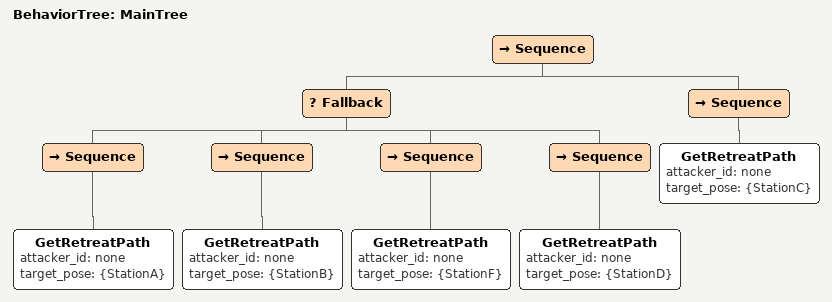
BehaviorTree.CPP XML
<root main_tree_to_execute="MainTree">
    <BehaviorTree ID="MainTree">
        <Sequence>
            <!-- StationA, StationE, StationF, StationD  in order -->
            <Fallback>
                <Sequence>
                    <GetRetreatPath attacker_id="none" target_pose="{StationA}" />
                </Sequence>
                <Sequence>
                    <GetRetreatPath attacker_id="none" target_pose="{StationB}" />
                </Sequence>
                <Sequence>
                    <GetRetreatPath attacker_id="none" target_pose="{StationF}" />
                </Sequence>
                <Sequence>
                    <GetRetreatPath attacker_id="none" target_pose="{StationD}" />
                </Sequence>
            </Fallback>
            <!-- StationC  after all the above -->
            <Sequence>
                <GetRetreatPath attacker_id="none" target_pose="{StationC}" />
            </Sequence>
        </Sequence>
    </BehaviorTree>
</root>
